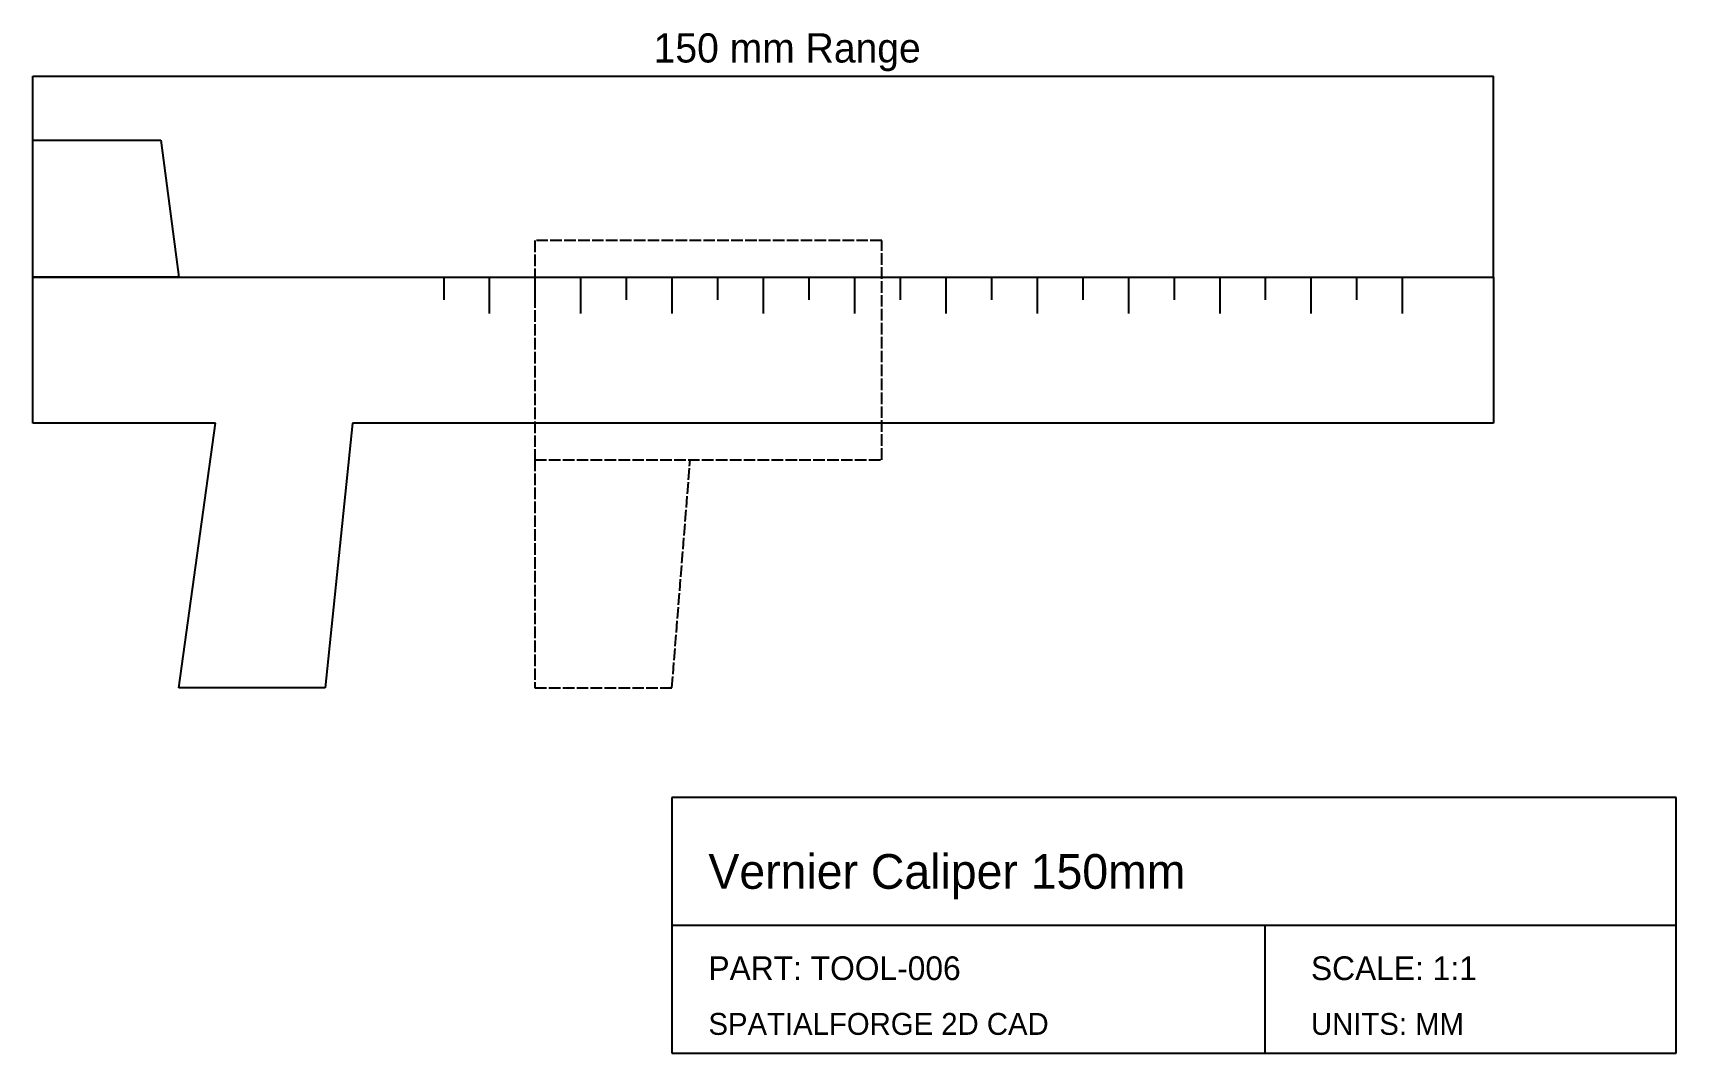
# Model space of a CAD drawing. Header units: millimetres. Extents: x 20 to 200, y -25 to 87.
import ezdxf

# ---------------------------------------------------------------- set-up
doc = ezdxf.new("R2010")
doc.units = ezdxf.units.MM
doc.linetypes.add('DASHED', pattern=[1.524, 1.27, -0.254])
for name, color, linetype in [('DIM', 3, 'CONTINUOUS'), ('HIDDEN', 8, 'DASHED'), ('TITLE', 5, 'CONTINUOUS'), ('VISIBLE', 7, 'CONTINUOUS')]:
    doc.layers.add(name, color=color, linetype=linetype)

msp = doc.modelspace()

# ---------------------------------------------------------------- linework, layer by layer
at = {"layer": 'DIM'}
for p, q in [((20, 60), (20, 82)), ((20, 82), (180, 82)), ((180, 60), (180, 82))]:
    msp.add_line(p, q, dxfattribs=at)
at = {"layer": 'HIDDEN', "linetype": 'DASHED'}
for p, q in [((113, 64), (75, 64)), ((75, 64), (75, 40)), ((113, 40), (113, 64)), ((75, 40), (113, 40)), ((75, 40), (75, 15)), ((90, 15), (92, 40)), ((75, 15), (90, 15))]:
    msp.add_line(p, q, dxfattribs=at)
at = {"layer": 'TITLE', "linetype": 'CONTINUOUS'}
for p, q in [((200, 3), (90, 3)), ((90, 3), (90, -25)), ((200, -25), (200, 3)), ((90, -25), (200, -25))]:
    msp.add_line(p, q, dxfattribs=at)
at = {"layer": 'TITLE'}
for p, q in [((90, -11), (200, -11)), ((155, -25), (155, -11))]:
    msp.add_line(p, q, dxfattribs=at)
at = {"layer": 'VISIBLE', "linetype": 'CONTINUOUS'}
for p, q in [((20, 44), (20, 75)), ((20, 75), (34, 75)), ((34, 75), (36, 60)), ((20, 60), (180, 60)), ((36, 60), (20, 60)), ((180, 60), (180, 44)), ((40, 44), (20, 44)), ((36, 15), (40, 44)), ((55, 44), (52, 15)), ((180, 44), (55, 44)), ((52, 15), (36, 15))]:
    msp.add_line(p, q, dxfattribs=at)
at = {"layer": 'VISIBLE'}
for p, q in [((65, 60), (65, 57.5)), ((70, 60), (70, 56)), ((75, 60), (75, 57.5)), ((80, 60), (80, 56)), ((85, 60), (85, 57.5)), ((90, 60), (90, 56)), ((95, 60), (95, 57.5)), ((100, 60), (100, 56)), ((105, 60), (105, 57.5)), ((110, 60), (110, 56)), ((115, 60), (115, 57.5)), ((120, 60), (120, 56)), ((125, 60), (125, 57.5)), ((130, 60), (130, 56)), ((135, 60), (135, 57.5)), ((140, 60), (140, 56)), ((145, 60), (145, 57.5)), ((150, 60), (150, 56)), ((155, 60), (155, 57.5)), ((160, 60), (160, 56)), ((165, 60), (165, 57.5)), ((170, 60), (170, 56))]:
    msp.add_line(p, q, dxfattribs=at)

# ---------------------------------------------------------------- texts
at = {"layer": 'DIM'}
msp.add_text('150 mm Range', height=3.2, dxfattribs=at).set_placement((88, 83.5))
at = {"layer": 'TITLE'}
for s, height, p in [('Vernier Caliper 150mm', 3.8, (94, -7)), ('PART: TOOL-006', 2.6, (94, -17)), ('SCALE: 1:1', 2.6, (160, -17)), ('SPATIALFORGE 2D CAD', 2.4, (94, -23)), ('UNITS: MM', 2.4, (160, -23))]:
    msp.add_text(s, height=height, dxfattribs=at).set_placement(p)

doc.saveas('drawing.dxf')
